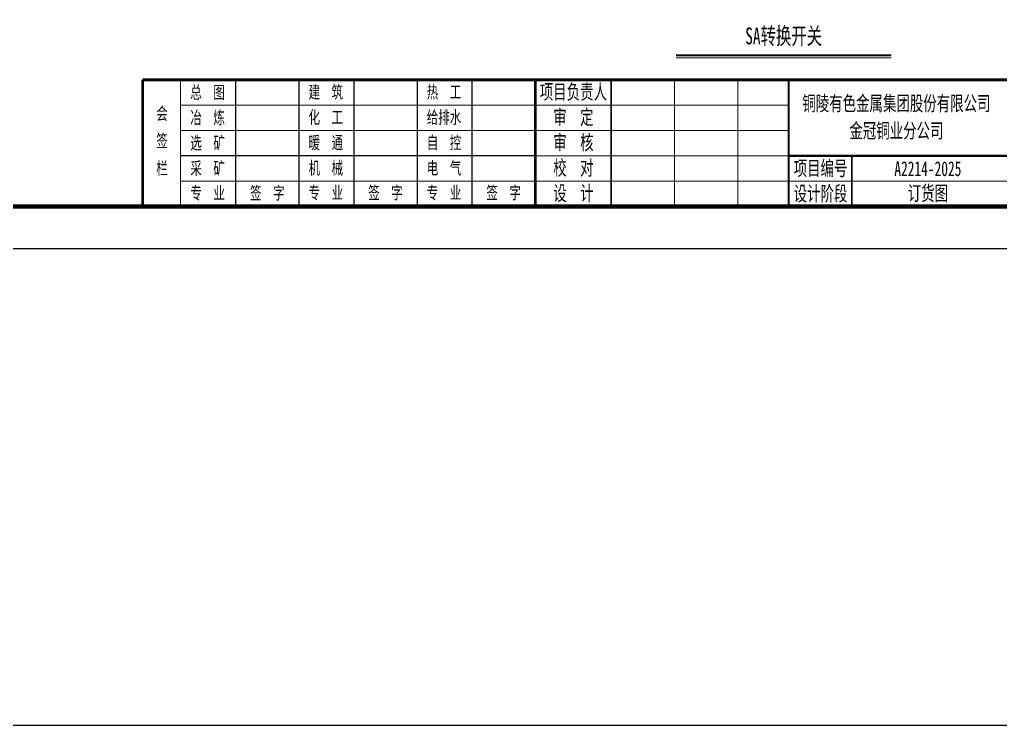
# Model space of a CAD drawing. Header units: millimetres. Extents: x 257344 to 1270023, y 272924 to 540726.
# Drawn here: x 793894 to 817126, y 272924 to 289640 of the extents above; entities that cross this region are included whole.
import ezdxf
from ezdxf.enums import TextEntityAlignment as Align

# ---------------------------------------------------------------- set-up
doc = ezdxf.new("R2010")
doc.units = ezdxf.units.MM
doc.layers.add('CAXA0层', color=7, linetype='Continuous', lineweight=25)
doc.layers.add('SW', color=8, linetype='Continuous', lineweight=20)
for name, color, linetype in [('TEXT', 4, 'Continuous'), ('图框', 7, 'Continuous'), ('照明平面设备层', 1, 'Continuous')]:
    doc.layers.add(name, color=color, linetype=linetype)
doc.styles.add('标准', font='', dxfattribs={"width": 0.667})
doc.styles.get('标准').set_extended_font_data('NSimSun')

# ---------------------------------------------------------------- blocks, each defined once
blk = doc.blocks.new('铜陵有色图签02')
at = {"layer": '图框', "linetype": 'Continuous', "lineweight": 50}
for p, q in [((-38401, 3003), (-38401, 1)), ((-29100, 3001), (-29100, 0))]:
    blk.add_line(p, q, dxfattribs=at)
at = {"layer": '图框', "color": 7, "linetype": 'Continuous', "lineweight": 25}
for p, q in [((-36201, 3010), (-36201, 9)), ((-34701, 3010), (-34701, 9)), ((-33401, 3017), (-33401, 16)), ((-31901, 3017), (-31901, 16)), ((-30601, 3017), (-30601, 16)), ((-29100, 1201), (-37501, 1201))]:
    blk.add_line(p, q, dxfattribs=at)
at = {"layer": '图框', "color": 7, "linetype": 'Continuous', "lineweight": 35}
for p, q in [((-27300, 3001), (-27300, 1)), ((-21600, 1197), (-21600, -3))]:
    blk.add_line(p, q, dxfattribs=at)
at = {"layer": '图框', "lineweight": 70, "const_width": 70}
blk.add_lwpolyline([(-17980, 3001), (0, 3001), (-38401, 3001)], dxfattribs=at)
at = {"layer": '图框', "linetype": 'Continuous', "lineweight": 50, "const_width": 50}
blk.add_lwpolyline([(-23100, 3001), (-23100, 1)], dxfattribs=at)
at = {"layer": '图框', "color": 7, "linetype": 'Continuous', "lineweight": 25, "const_width": 25}
for points in [[(-37501, 3000), (-37501, 0)], [(-25800, 3001), (-25800, 1)], [(-24300, 3001), (-24300, 1)], [(-23100, 2401), (-37501, 2401)], [(-23100, 1801), (-37501, 1801)], [(-23100, 1201), (-29100, 1201)], [(-12900, 600), (-18000, 600), (-37501, 600)]]:
    blk.add_lwpolyline(points, dxfattribs=at)
at = {"layer": '图框', "lineweight": 50, "const_width": 50}
blk.add_lwpolyline([(-23100, 1200), (0, 1200)], dxfattribs=at)
at = {"layer": '图框', "linetype": 'Continuous', "lineweight": 70, "const_width": 70}
blk.add_lwpolyline([(-38401, 1), (0, 0)], dxfattribs=at)
at = {"layer": 'TEXT', "color": 7, "lineweight": 25, "style": '标准', "width": 0.667}
for s, height, p in [('总  图', 300, (-36862, 2555)), ('建  筑', 300, (-34062, 2562)), ('热  工', 300, (-31262, 2562)), ('项目负责人', 350, (-28197, 2541)), ('会', 300, (-37942, 2054)), ('审  定', 350, (-28197, 1941)), ('冶  炼', 300, (-36862, 1955)), ('化  工', 300, (-34062, 1962)), ('给排水', 300, (-31262, 1962)), ('签', 300, (-37942, 1404)), ('选  矿', 300, (-36862, 1355)), ('暖  通', 300, (-34062, 1362)), ('自  控', 300, (-31262, 1362)), ('审  核', 350, (-28197, 1341)), ('栏', 300, (-37942, 754)), ('采  矿', 300, (-36862, 754)), ('机  械', 300, (-34062, 761)), ('电  气', 300, (-31262, 761)), ('校  对', 350, (-28197, 741)), ('项目编号', 350, (-22343, 730)), ('专  业', 300, (-36862, 170)), ('签  字', 300, (-35449, 170)), ('专  业', 300, (-34062, 177)), ('签  字', 300, (-32649, 177)), ('专  业', 300, (-31262, 177)), ('签  字', 300, (-29849, 177)), ('设  计', 350, (-28197, 139)), ('设计阶段', 350, (-22343, 130))]:
    blk.add_text(s, height=height, dxfattribs=at).set_placement(p, align=Align.CENTER)

msp = doc.modelspace()

# ---------------------------------------------------------------- linework, layer by layer
at = {"color": 3}
msp.add_lwpolyline([(267543.57835, 342923.7246), (1270023.47933, 342923.7246), (1270023.47933, 272923.7246), (267543.57835, 272923.7246)], close=True, dxfattribs=at)
at = {"layer": 'CAXA0层', "color": 2, "linetype": 'ByBlock', "lineweight": 40}
msp.add_line((809442.78833, 288798.14703), (814540.93362, 288798.14703), dxfattribs=at)
at = {"layer": 'CAXA0层', "color": 2, "linetype": 'ByBlock', "lineweight": 0}
msp.add_line((809442.78833, 288732.6641), (814540.93362, 288732.6641), dxfattribs=at)
at = {"layer": '图框', "linetype": 'Continuous', "lineweight": 100, "const_width": 100}
msp.add_lwpolyline([(779308.79781, 285214.48919), (835208.79781, 285214.48919), (835208.79781, 325214.48919), (779308.79781, 325214.48919)], close=True, dxfattribs=at)
at = {"layer": '照明平面设备层', "color": 0, "lineweight": -3, "ltscale": 100}
msp.add_lwpolyline([(776808.79781, 326214.48919), (836208.79781, 326214.48919), (836208.79781, 284214.48919), (776808.79781, 284214.48919)], close=True, dxfattribs=at)

# ---------------------------------------------------------------- block references
at = {"layer": '图框', "lineweight": 25}
msp.add_blockref('铜陵有色图签02', (835208.79781, 285214.48919), dxfattribs=at)

# ---------------------------------------------------------------- texts
at = {"layer": 'SW', "color": 2, "linetype": 'ByBlock', "lineweight": 25, "style": '标准', "width": 0.667}
msp.add_text('SA转换开关', height=400, dxfattribs=at).set_placement((811991.63325, 289053.16106), align=Align.CENTER)
at = {"layer": 'SW', "color": 4, "linetype": 'Continuous', "lineweight": 25, "style": '标准', "width": 0.667}
for s, p in [('铜陵有色金属集团股份有限公司', (814662.65097, 287482.57509)), ('金冠铜业分公司', (814662.65097, 286834.90485)), ('A2214-2025', (815408.22153, 285934.16922))]:
    msp.add_text(s, height=350, dxfattribs=at).set_placement(p, align=Align.CENTER)
at = {"layer": 'SW', "color": 1, "linetype": 'Continuous', "lineweight": 25, "style": '标准', "width": 0.667}
msp.add_text('订货图', height=350, dxfattribs=at).set_placement((815408.22153, 285354.46716), align=Align.CENTER)

doc.saveas('drawing.dxf')
